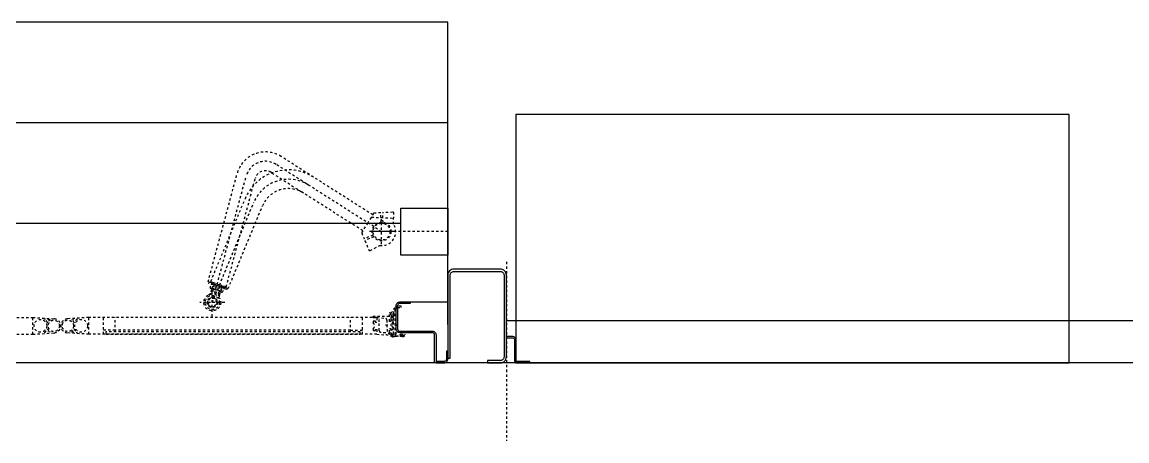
# Model space of a CAD drawing. Header units: millimetres. Extents: x 4061 to 4749, y 69169 to 69366.
# Drawn here: x 4446.55 to 4493.66, y 69170.49 to 69188.36 of the extents above; entities that cross this region are included whole.
import ezdxf

# ---------------------------------------------------------------- set-up
doc = ezdxf.new("R2010")
doc.units = ezdxf.units.MM
doc.header["$LTSCALE"] = 0.1
doc.linetypes.add('DASHDOT', pattern=[1, 0.5, -0.25, 0, -0.25])
doc.layers.get('0').update_dxf_attribs({"color": 6})
doc.layers.add('AXE', color=1, linetype='DASHDOT')
doc.layers.add('Subtire', color=4, linetype='Continuous')

msp = doc.modelspace()

# ---------------------------------------------------------------- linework, layer by layer
msp.add_lwpolyline([(4467.601, 69173.817), (4491.201, 69173.817), (4491.201, 69184.417), (4467.601, 69184.417)], close=True)
at = {"layer": 'AXE'}
for p, q in [((4461.878, 69179.417), (4457.377, 69182.285)), ((4461.502, 69180.131), (4457.592, 69182.622)), ((4454.48, 69177.273), (4455.718, 69181.893)), ((4457.2, 69181.923), (4457.162, 69181.947)), ((4457.2, 69181.923), (4458.549, 69181.063)), ((4454.659, 69176.397), (4456.104, 69181.79)), ((4455.253, 69177.066), (4456.408, 69181.378)), ((4456.408, 69181.378), (4456.491, 69181.686)), ((4461.072, 69179.456), (4458.549, 69181.063)), ((4454.596, 69177.289), (4456.057, 69180.816)), ((4454.659, 69176.397), (4456.426, 69180.663)), ((4455.335, 69176.983), (4456.796, 69180.51)), ((4461.441, 69180.034), (4462.394, 69179.993)), ((4461.444, 69180.034), (4462.397, 69179.993)), ((4461.86, 69179.817), (4461.843, 69180.22)), ((4461.878, 69178.887), (4461.878, 69179.947)), ((4461.881, 69178.887), (4461.881, 69179.947)), ((4461.94, 69179.812), (4461.923, 69180.223)), ((4461.508, 69179.264), (4461.136, 69179.11)), ((4461.546, 69179.193), (4461.166, 69179.036)), ((4464.701, 69179.417), (4461.353, 69179.417)), ((4462.406, 69179.417), (4461.356, 69179.417)), ((4467.201, 69178.127), (4467.201, 69170.487)), ((4454.617, 69177.237), (4454.48, 69177.273)), ((4454.519, 69177.263), (4454.503, 69177.205)), ((4454.711, 69177.149), (4454.503, 69177.205)), ((4454.575, 69177.01), (4454.616, 69177.164)), ((4455.335, 69176.983), (4454.596, 69177.289)), ((4454.633, 69177.274), (4454.61, 69177.219)), ((4455.275, 69176.943), (4454.61, 69177.219)), ((4455.253, 69177.066), (4454.617, 69177.237)), ((4454.656, 69177.016), (4454.717, 69177.163)), ((4454.732, 69177.133), (4454.694, 69176.99)), ((4455.199, 69177.019), (4454.711, 69177.149)), ((4454.828, 69177.117), (4454.767, 69176.97)), ((4454.616, 69176.853), (4454.65, 69176.979)), ((4454.63, 69176.985), (4454.72, 69176.961)), ((4454.659, 69175.796), (4454.659, 69176.998)), ((4454.676, 69176.855), (4454.726, 69176.976)), ((4454.694, 69176.99), (4454.691, 69176.979)), ((4454.707, 69176.983), (4454.874, 69176.914)), ((4454.72, 69176.961), (4454.804, 69176.938)), ((4454.978, 69176.891), (4454.804, 69176.938)), ((4455.04, 69176.846), (4454.874, 69176.914)), ((4454.964, 69177.071), (4454.923, 69176.917)), ((4454.925, 69176.77), (4454.959, 69176.897)), ((4454.971, 69176.732), (4455.021, 69176.853)), ((4455.049, 69177.025), (4454.988, 69176.878)), ((4455.039, 69176.886), (4455.08, 69177.04)), ((4455.099, 69176.832), (4455.16, 69176.979)), ((4455.214, 69177.077), (4455.199, 69177.019)), ((4455.298, 69176.998), (4455.275, 69176.943)), ((4455.184, 69176.397), (4454.134, 69176.397)), ((4455.188, 69176.397), (4454.138, 69176.397)), ((4434.72, 69175.756), (4447, 69175.756)), ((4434.72, 69175.756), (4447, 69175.756)), ((4447, 69175.756), (4447.92, 69175.695)), ((4447, 69175.036), (4447, 69175.756)), ((4447, 69175.756), (4447.92, 69175.695)), ((4447, 69175.036), (4447, 69175.756)), ((4449.399, 69175.756), (4448.479, 69175.695)), ((4449.399, 69175.756), (4448.479, 69175.695)), ((4461.679, 69175.756), (4449.399, 69175.756)), ((4449.399, 69175.036), (4449.399, 69175.756)), ((4461.679, 69175.756), (4449.399, 69175.756)), ((4449.399, 69175.036), (4449.399, 69175.756)), ((4450.019, 69175.036), (4450.019, 69175.756)), ((4450.019, 69175.036), (4450.019, 69175.756)), ((4450.519, 69175.136), (4450.52, 69175.756)), ((4450.519, 69175.136), (4450.52, 69175.756)), ((4460.558, 69175.136), (4460.558, 69175.756)), ((4460.558, 69175.136), (4460.558, 69175.756)), ((4461.059, 69175.036), (4461.059, 69175.756)), ((4461.059, 69175.036), (4461.059, 69175.756)), ((4450.519, 69175.216), (4450.019, 69175.216)), ((4450.519, 69175.216), (4450.019, 69175.216)), ((4460.558, 69175.216), (4450.519, 69175.216)), ((4460.558, 69175.216), (4450.519, 69175.216)), ((4460.558, 69175.216), (4461.059, 69175.216)), ((4460.558, 69175.216), (4461.059, 69175.216)), ((4462.039, 69175.436), (4462.559, 69175.436)), ((4462.039, 69175.436), (4462.559, 69175.436)), ((4434.72, 69175.036), (4447, 69175.036)), ((4434.72, 69175.036), (4447, 69175.036)), ((4447, 69175.036), (4447.919, 69175.096)), ((4447, 69175.036), (4447.919, 69175.096)), ((4449.399, 69175.036), (4448.48, 69175.096)), ((4449.399, 69175.036), (4448.48, 69175.096)), ((4461.679, 69175.036), (4449.399, 69175.036)), ((4461.679, 69175.036), (4449.399, 69175.036))]:
    msp.add_line(p, q, dxfattribs=at)
for points in [[(4461.843, 69180.22), (4461.572, 69180.208, 0.244698), (4461.54, 69180.189), (4461.287, 69179.793), (4461.035, 69179.397, 0.244698), (4461.032, 69179.36), (4461.136, 69179.11)], [(4461.166, 69179.036), (4461.334, 69178.63, 0.440011), (4461.39, 69178.61), (4461.797, 69178.823, 0.639522), (4462.383, 69179.741), (4462.403, 69180.201, 0.440011), (4462.361, 69180.242), (4461.923, 69180.223)], [(4462.418, 69176.146, -1.085379), (4462.437, 69176.144, -0.117221), (4462.368, 69175.916), (4462.368, 69175.856), (4462.388, 69175.856), (4462.388, 69175.796), (4462.328, 69175.796), (4462.268, 69175.876), (4462.268, 69175.956, 0.232811), (4462.418, 69176.15)], [(4462.418, 69176.146, -1.085379), (4462.437, 69176.144, -0.117221), (4462.368, 69175.916), (4462.368, 69175.856), (4462.388, 69175.856), (4462.388, 69175.796), (4462.328, 69175.796), (4462.268, 69175.876), (4462.268, 69175.956, 0.232811), (4462.418, 69176.15)], [(4447.746, 69175.654), (4447.494, 69175.682, -0.158277), (4447.631, 69175.53, -0.144249), (4447.746, 69175.654, -1.072469)], [(4447.746, 69175.654), (4447.494, 69175.682, -0.158277), (4447.631, 69175.53, -0.144249), (4447.746, 69175.654, -1.072469)], [(4448.653, 69175.654), (4448.904, 69175.682, 0.158277), (4448.768, 69175.53, 0.144249), (4448.653, 69175.654, 1.072469)], [(4448.653, 69175.654), (4448.904, 69175.682, 0.158277), (4448.768, 69175.53, 0.144249), (4448.653, 69175.654, 1.072469)], [(4447.747, 69175.138), (4447.495, 69175.11, 0.158277), (4447.631, 69175.262, 0.144249), (4447.747, 69175.138, 1.072469)], [(4447.747, 69175.138), (4447.495, 69175.11, 0.158277), (4447.631, 69175.262, 0.144249), (4447.747, 69175.138, 1.072469)], [(4448.652, 69175.138), (4448.904, 69175.11, -0.158277), (4448.768, 69175.262, -0.144249), (4448.652, 69175.138, -1.072469)], [(4448.652, 69175.138), (4448.904, 69175.11, -0.158277), (4448.768, 69175.262, -0.144249), (4448.652, 69175.138, -1.072469)], [(4462.699, 69174.976, -0.414217), (4462.669, 69175.006), (4462.669, 69175.037), (4462.869, 69175.037), (4462.869, 69175.016, -0.414214), (4462.789, 69174.936), (4462.759, 69174.936)], [(4462.699, 69174.976, -0.414217), (4462.669, 69175.006), (4462.669, 69175.037), (4462.869, 69175.037), (4462.869, 69175.016, -0.414214), (4462.789, 69174.936), (4462.759, 69174.936)]]:
    msp.add_lwpolyline(points, format="xyb", dxfattribs=at)
for points in [[(4454.859, 69176.397), (4454.759, 69176.57), (4454.559, 69176.57), (4454.459, 69176.397), (4454.559, 69176.224), (4454.759, 69176.224)], [(4450.119, 69175.036), (4460.959, 69175.036), (4460.959, 69175.136), (4450.119, 69175.136)], [(4450.119, 69175.036), (4460.959, 69175.036), (4460.959, 69175.136), (4450.119, 69175.136)]]:
    msp.add_lwpolyline(points, close=True, dxfattribs=at)
for points in [[(4462.712, 69176.236), (4462.558, 69176.236, 0.414214), (4462.438, 69176.116), (4462.438, 69175.036), (4462.498, 69175.036), (4462.498, 69176.116, -0.414214), (4462.558, 69176.176), (4462.712, 69176.176)], [(4462.712, 69176.236), (4462.558, 69176.236, 0.414214), (4462.438, 69176.116), (4462.438, 69175.036), (4462.498, 69175.036), (4462.498, 69176.116, -0.414214), (4462.558, 69176.176), (4462.712, 69176.176)], [(4462.209, 69175.286), (4462.269, 69175.286), (4462.269, 69175.236), (4462.369, 69175.236), (4462.369, 69175.311, -0.480385), (4462.369, 69175.561), (4462.369, 69175.636), (4462.269, 69175.636), (4462.269, 69175.586), (4462.209, 69175.586), (4462.209, 69175.796), (4462.009, 69175.796), (4461.528, 69175.796, 0.97941), (4461.529, 69175.756), (4461.679, 69175.756), (4462.038, 69175.715, -0.381674), (4462.109, 69175.636), (4462.109, 69175.259, 0.168299), (4462.173, 69175.074, 0.71189), (4462.209, 69175.086)], [(4462.209, 69175.286), (4462.269, 69175.286), (4462.269, 69175.236), (4462.369, 69175.236), (4462.369, 69175.311, -0.480385), (4462.369, 69175.561), (4462.369, 69175.636), (4462.269, 69175.636), (4462.269, 69175.586), (4462.209, 69175.586), (4462.209, 69175.796), (4462.009, 69175.796), (4461.528, 69175.796, 0.97941), (4461.529, 69175.756), (4461.679, 69175.756), (4462.038, 69175.715, -0.381674), (4462.109, 69175.636), (4462.109, 69175.259, 0.168299), (4462.173, 69175.074, 0.71189), (4462.209, 69175.086)], [(4462.369, 69174.959), (4462.246, 69175.03, 0.103173), (4462.052, 69175.093), (4461.85, 69175.116, -0.381674), (4461.779, 69175.196), (4461.779, 69175.572, 0.180575), (4461.72, 69175.744, 0.634663), (4461.679, 69175.734), (4461.679, 69175.546), (4461.619, 69175.546), (4461.619, 69175.596), (4461.519, 69175.596), (4461.519, 69175.521, -0.480385), (4461.519, 69175.271), (4461.519, 69175.196), (4461.619, 69175.196), (4461.619, 69175.246), (4461.679, 69175.246), (4461.679, 69175.036), (4461.879, 69175.024), (4462.043, 69175.015, -0.115335), (4462.349, 69174.924, 0.996879)], [(4462.369, 69174.959), (4462.246, 69175.03, 0.103173), (4462.052, 69175.093), (4461.85, 69175.116, -0.381674), (4461.779, 69175.196), (4461.779, 69175.572, 0.180575), (4461.72, 69175.744, 0.634663), (4461.679, 69175.734), (4461.679, 69175.546), (4461.619, 69175.546), (4461.619, 69175.596), (4461.519, 69175.596), (4461.519, 69175.521, -0.480385), (4461.519, 69175.271), (4461.519, 69175.196), (4461.619, 69175.196), (4461.619, 69175.246), (4461.679, 69175.246), (4461.679, 69175.036), (4461.879, 69175.024), (4462.043, 69175.015, -0.115335), (4462.349, 69174.924, 0.996879)], [(4462.436, 69174.936, -0.131652), (4462.386, 69174.949), (4462.259, 69175.022, -0.267949), (4462.209, 69175.109), (4462.209, 69175.286), (4462.269, 69175.286), (4462.269, 69175.109, 0.267949), (4462.289, 69175.074), (4462.359, 69175.034, 0.57735), (4462.389, 69175.051), (4462.389, 69175.756), (4462.269, 69175.756), (4462.269, 69175.586), (4462.209, 69175.586), (4462.209, 69175.936, -0.414214), (4462.229, 69175.956), (4462.269, 69175.956), (4462.269, 69175.796), (4462.389, 69175.796), (4462.389, 69175.856), (4462.369, 69175.856), (4462.369, 69175.916), (4462.439, 69175.916), (4462.439, 69175.036, 0.414214), (4462.499, 69174.976), (4462.699, 69174.976, 0.414214), (4462.739, 69175.016), (4462.739, 69175.016), (4462.799, 69175.016), (4462.799, 69174.976, -0.414212), (4462.759, 69174.936), (4462.439, 69174.936)], [(4462.436, 69174.936, -0.131652), (4462.386, 69174.949), (4462.259, 69175.022, -0.267949), (4462.209, 69175.109), (4462.209, 69175.286), (4462.269, 69175.286), (4462.269, 69175.109, 0.267949), (4462.289, 69175.074), (4462.359, 69175.034, 0.57735), (4462.389, 69175.051), (4462.389, 69175.756), (4462.269, 69175.756), (4462.269, 69175.586), (4462.209, 69175.586), (4462.209, 69175.936, -0.414214), (4462.229, 69175.956), (4462.269, 69175.956), (4462.269, 69175.796), (4462.389, 69175.796), (4462.389, 69175.856), (4462.369, 69175.856), (4462.369, 69175.916), (4462.439, 69175.916), (4462.439, 69175.036, 0.414214), (4462.499, 69174.976), (4462.699, 69174.976, 0.414214), (4462.739, 69175.016), (4462.739, 69175.016), (4462.799, 69175.016), (4462.799, 69174.976, -0.414212), (4462.759, 69174.936), (4462.439, 69174.936)]]:
    msp.add_lwpolyline(points, format="xyb", close=True, dxfattribs=at)
for centre, radius in [((4461.878, 69179.417), 0.4), ((4461.878, 69179.417), 0.36), ((4454.659, 69176.397), 0.36), ((4454.659, 69176.397), 0.3), ((4454.659, 69176.397), 0.22), ((4454.659, 69176.397), 0.2), ((4447.329, 69175.396), 0.27), ((4447.329, 69175.396), 0.27), ((4447.899, 69175.397), 0.24), ((4447.899, 69175.397), 0.24), ((4448.499, 69175.397), 0.24), ((4448.499, 69175.397), 0.24), ((4449.069, 69175.396), 0.27), ((4449.069, 69175.396), 0.27)]:
    msp.add_circle(centre, radius, dxfattribs=at)
for centre, radius, start, end in [((4456.922, 69181.571), 1.246, 57.5, 165), ((4456.922, 69181.571), 0.846, 57.5, 165), ((4457.905, 69180.051), 2, 57.5, 157.5), ((4456.922, 69181.571), 0.446, 57.5, 165), ((4457.905, 69180.051), 1.6, 57.5, 157.5), ((4457.905, 69180.051), 1.2, 57.5, 157.5), ((4454.63, 69176.985), 0.18, 63.8195, 94.4712), ((4454.634, 69176.985), 0.18, 63.8195, 94.4712), ((4454.63, 69176.985), 0.18, 55.5288, 63.7914), ((4454.707, 69176.983), 0.18, 48.0288, 86.9712), ((4454.668, 69176.431), 0.705, 65.1936, 84.8064), ((4454.673, 69176.43), 0.705, 57.6936, 77.3064), ((4454.423, 69176.905), 0.2, 295.0052, 345), ((4454.491, 69176.931), 0.2, 287.5052, 337.5), ((4454.677, 69177.158), 0.18, 235.5288, 274.4712), ((4454.776, 69177.15), 0.18, 228.0288, 266.9712), ((4454.987, 69177.619), 0.705, 245.1936, 247.9113), ((4454.987, 69177.619), 0.705, 247.9113, 264.8064), ((4455.143, 69177.565), 0.705, 237.6936, 257.3064), ((4455.118, 69176.718), 0.2, 165, 214.9948), ((4455.025, 69177.065), 0.18, 235.5288, 274.4712), ((4455.156, 69176.656), 0.2, 157.5, 207.4948), ((4454.978, 69176.891), 0.18, 55.5288, 94.4712), ((4455.109, 69177.012), 0.18, 228.0288, 266.9712), ((4455.04, 69176.846), 0.18, 48.0288, 86.9712), ((4447.899, 69175.396), 0.3, 273.7749, 86.2294), ((4447.899, 69175.396), 0.3, 273.7749, 86.2294), ((4448.499, 69175.396), 0.3, 93.7706, 266.2251), ((4448.499, 69175.396), 0.3, 93.7706, 266.2251)]:
    msp.add_arc(centre, radius, start, end, dxfattribs=at)
at = {"layer": 'Subtire'}
for p, q in [((4464.701, 69188.357), (4431.701, 69188.357)), ((4464.701, 69175.457), (4464.701, 69188.357)), ((4464.701, 69184.057), (4431.701, 69184.057)), ((4462.701, 69179.757), (4433.701, 69179.757)), ((4463.101, 69176.417), (4464.701, 69176.417)), ((4550.381, 69175.617), (4467.201, 69175.617)), ((4462.661, 69175.106), (4464.041, 69175.106)), ((4552.401, 69173.817), (4408.461, 69173.817))]:
    msp.add_line(p, q, dxfattribs=at)
msp.add_lwpolyline([(4464.701, 69178.417), (4462.701, 69178.417), (4462.701, 69180.417), (4464.701, 69180.417)], close=True, dxfattribs=at)
msp.add_lwpolyline([(4464.701, 69178.417), (4462.701, 69178.417), (4462.701, 69180.417), (4464.701, 69180.417)], close=True, dxfattribs=at)
for points in [[(4466.401, 69173.817), (4466.941, 69173.817, 0.414214), (4467.201, 69174.077), (4467.201, 69177.557, 0.414214), (4466.941, 69177.817), (4464.961, 69177.817, 0.414214), (4464.701, 69177.557), (4464.701, 69174.017), (4464.801, 69174.017), (4464.801, 69177.557, -0.414214), (4464.961, 69177.717), (4466.941, 69177.717, -0.414214), (4467.101, 69177.557), (4467.101, 69174.077, -0.414214), (4466.941, 69173.917), (4466.401, 69173.917)], [(4462.661, 69175.166), (4464.041, 69175.166, -0.414214), (4464.201, 69175.006), (4464.201, 69173.817), (4464.141, 69173.817), (4464.141, 69175.006, 0.414214), (4464.041, 69175.106), (4462.661, 69175.106, -0.414214), (4462.501, 69175.266), (4462.501, 69176.257, -0.414214), (4462.661, 69176.417), (4463.101, 69176.417), (4463.101, 69176.357), (4462.661, 69176.357, 0.414214), (4462.561, 69176.257), (4462.561, 69175.266, 0.414214)], [(4467.201, 69174.879), (4467.481, 69174.879, -0.414214), (4467.541, 69174.819), (4467.541, 69173.937, 0.414214), (4467.661, 69173.817), (4468.201, 69173.817), (4468.201, 69173.877), (4467.661, 69173.877, -0.414214), (4467.601, 69173.937), (4467.601, 69174.819, 0.414214), (4467.481, 69174.939), (4467.201, 69174.939)]]:
    msp.add_lwpolyline(points, format="xyb", close=True, dxfattribs=at)
at = {"layer": 'Subtire', "elevation": 0}
msp.add_lwpolyline([(4464.541, 69173.817, 0.414214), (4464.701, 69173.977), (4464.701, 69174.318), (4464.641, 69174.318), (4464.641, 69173.977, -0.414214), (4464.541, 69173.877), (4464.201, 69173.877), (4464.201, 69173.817)], format="xyb", close=True, dxfattribs=at)

doc.saveas('drawing.dxf')
